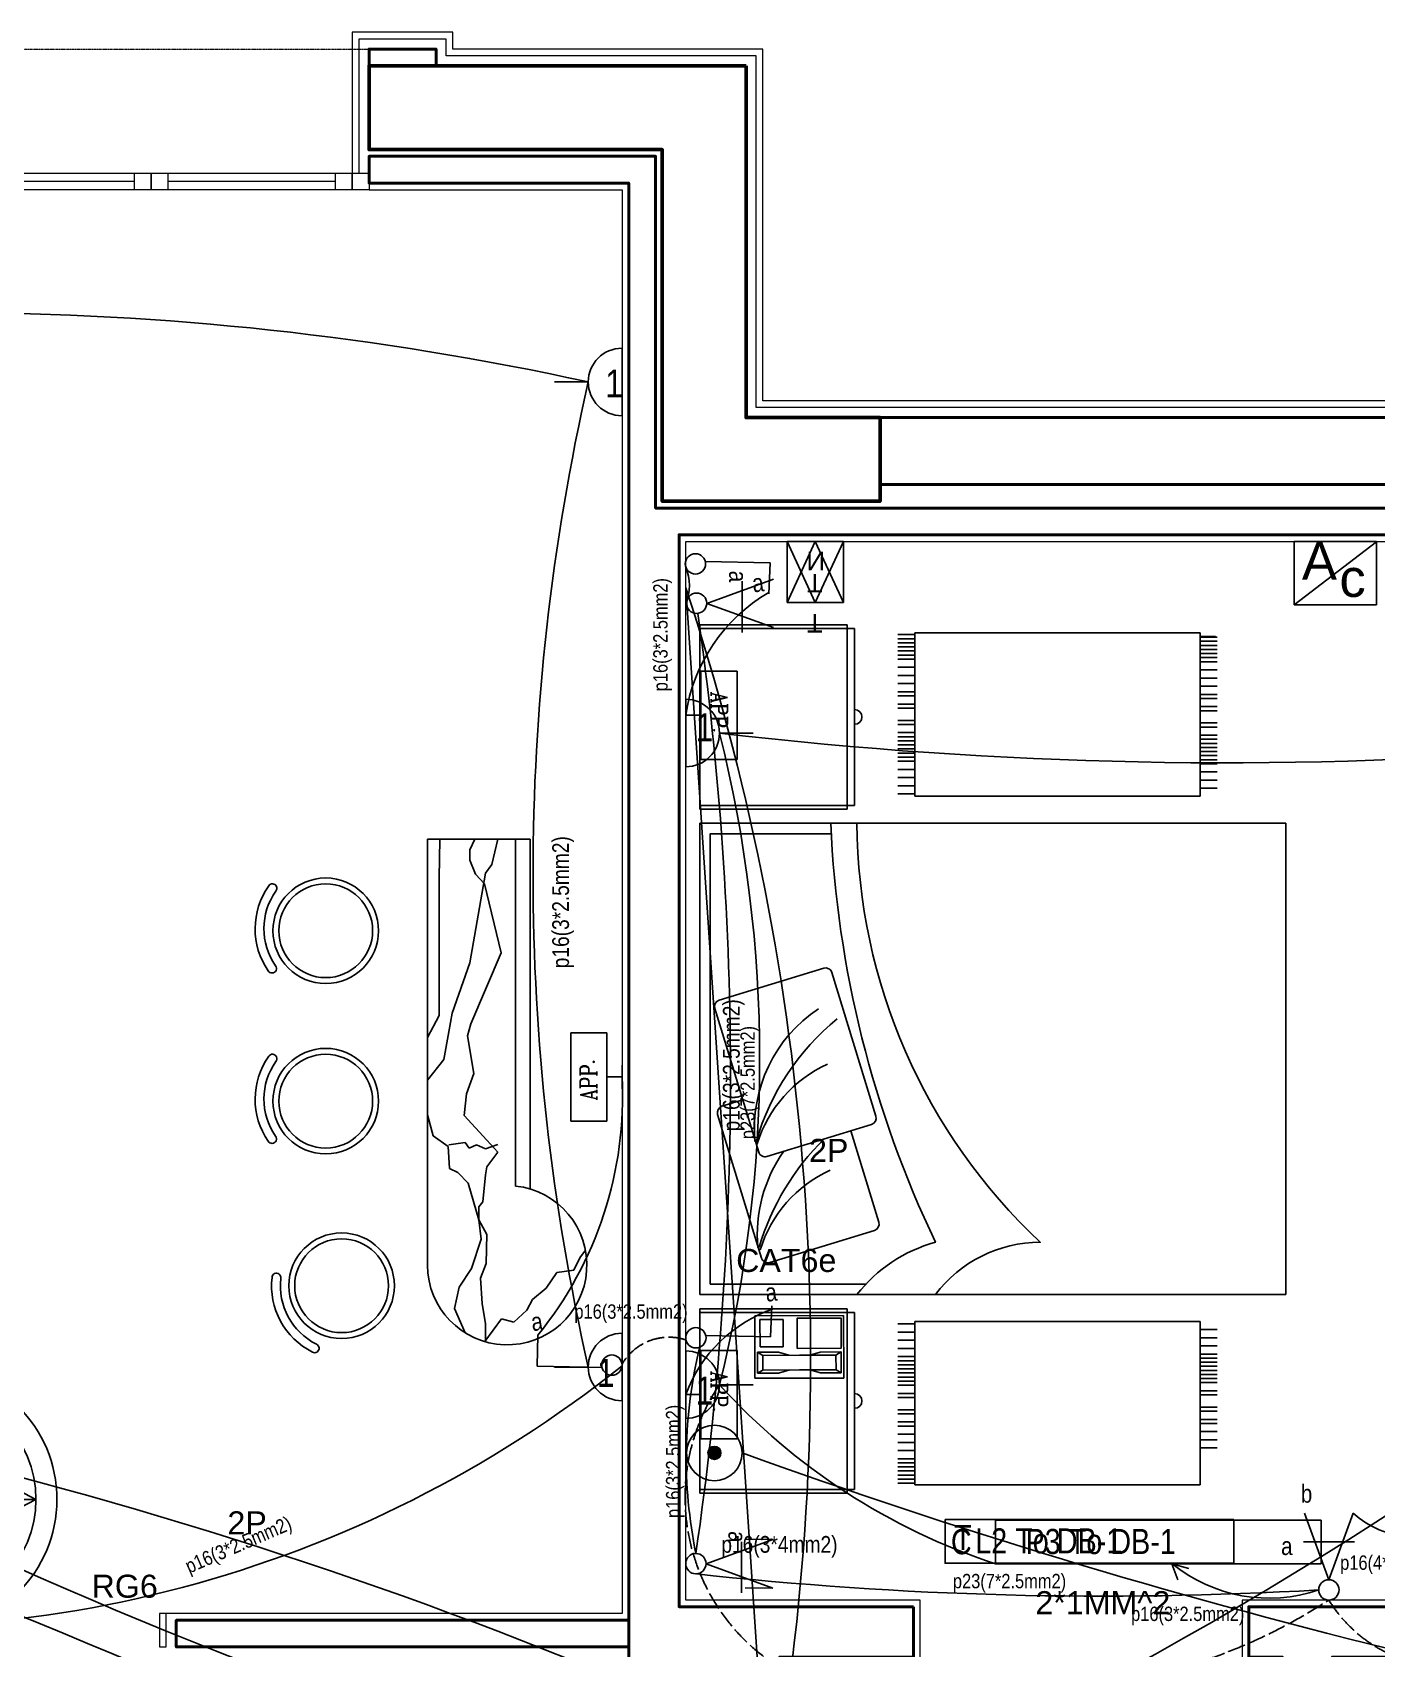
# Model space of a CAD drawing. Header units: inches. Extents: x 23642 to 146359, y -5490 to 33031.
# Drawn here: x 35380 to 39964, y 23675 to 29189 of the extents above; entities that cross this region are included whole.
import ezdxf
from ezdxf.enums import TextEntityAlignment as Align

# ---------------------------------------------------------------- set-up
doc = ezdxf.new("R2010")
doc.units = ezdxf.units.IN
doc.header["$LTSCALE"] = 5
doc.header["$MEASUREMENT"] = 0
doc.linetypes.add('ACAD_ISO02W100', pattern=[15, 12, -3])
doc.linetypes.add('Hidden (½x)', pattern=[0.1875, 0.125, -0.0625])
for name, color, linetype, lineweight in [('00-glass', 140, 'Continuous', 15), ('00-marble', 105, 'Continuous', 20), ('00-PLASTER', 103, 'Continuous', 15), ('00-structure', 7, 'Continuous', 50), ('00-wall15-20', 30, 'Continuous', 40), ('_hidden', 253, 'Hidden (½x)', 9)]:
    doc.layers.add(name, color=color, linetype=linetype, lineweight=lineweight)
for name, color, linetype in [('1lowpower', 4, 'Continuous'), ('2D', 7, 'Continuous'), ('Lighting', 3, 'Continuous'), ('LowPower', 4, 'Continuous'), ('Power', 2, 'Continuous')]:
    doc.layers.add(name, color=color, linetype=linetype)
doc.styles.add('ROMANC', font='romanc', dxfattribs={"height": 0.3})
doc.styles.add('ROMANS', font='')
doc.styles.get("Standard").update_dxf_attribs({"font": 'arial.ttf'})
doc.styles.get('ROMANS').set_extended_font_data('Arial Narrow')
doc.dimstyles.get("Standard").update_dxf_attribs({"dimtxt": 0.18, "dimasz": 0.18, "dimexe": 0.18, "dimexo": 0.0625, "dimgap": 0.09, "dimtad": 0, "dimtih": 1, "dimtoh": 1, "dimdec": 4, "dimzin": 0, "dimdsep": 46, "dimtxsty": 'Standard', "dimcen": 0.09, "dimadec": 0, "dimazin": 0, "dimtfac": 1, "dimtdec": 4, "dimtofl": 0, "dimtmove": 0, "dimatfit": 3, "dimfxl": 1, "dimtolj": 1, "dimtzin": 0, "dimarcsym": 0})

# ---------------------------------------------------------------- blocks, each defined once
blk = doc.blocks.new('rtert')
at = {"layer": 'Lighting'}
for p, q in [((-43692.4, 24985.5), (-43692.4, 25420.2)), ((-43692.4, 25420.2), (-43514.8, 25420.2)), ((-43514.8, 25420.2), (-43514.8, 24985.5)), ((-43767.5, 25202.8), (-43767.5, 25260.8)), ((-43767.5, 25202.8), (-43767.5, 25144.8)), ((-43692.4, 25202.8), (-43767.5, 25202.8)), ((-43514.8, 24985.5), (-43692.4, 24985.5))]:
    blk.add_line(p, q, dxfattribs=at)
at = {"layer": 'Lighting', "style": 'ROMANC', "width": 0.8}
blk.add_text('APP.', height=81.58, rotation=270, dxfattribs=at).set_placement((-43642.9, 25318.7))
blk = doc.blocks.new('*D52')
at = {"color": 0, "lineweight": -2, "transparency": 16777216}
for p, q in [((39494.2, 26490.9), (39654, 26490.9)), ((39653.8, 26490.7), (39653.8, 25687.1)), ((39653.8, 24883), (39653.8, 25686.7)), ((39494.2, 24882.8), (39654, 24882.8))]:
    blk.add_line(p, q, dxfattribs=at)
at = {"color": 0, "transparency": 16777216}
for points in [[(39653.8, 26490.7), (39653.8, 26490.7), (39653.8, 26490.9)], [(39653.8, 24883), (39653.8, 24883), (39653.8, 24882.8)]]:
    blk.add_solid(points, dxfattribs=at)
at = {"layer": 'Defpoints', "color": 0, "transparency": 16777216}
for p in [(39494.2, 26490.9), (39653.8, 26490.9), (39494.2, 24882.8)]:
    blk.add_point(p, dxfattribs=at)
at = {"color": 0, "transparency": 16777216, "insert": (39653.8, 25686.9), "char_height": 0.18, "attachment_point": 5}
blk.add_mtext('\\A1;1608.0560', dxfattribs=at)
blk = doc.blocks.new('TA139')
at = {"layer": '2D'}
for p, q in [((517.1, 951.1), (417, 758.8)), ((517.1, 639.9), (517.1, 951.1)), ((517.1, 951.1), (617.2, 758.8)), ((430.3, 603.9), (210.2, 824)), ((210.2, 824), (417, 758.8)), ((210.2, 824), (275.5, 617.2)), ((603.9, 603.9), (824, 824)), ((824, 824), (617.2, 758.8)), ((824, 824), (758.8, 617.2)), ((417, 758.8), (470.1, 630.5)), ((417, 758.8), (470.1, 630.5)), ((617.2, 758.8), (564.1, 630.5)), ((617.2, 758.8), (564.1, 630.5)), ((83.1, 517.1), (275.5, 617.2)), ((275.5, 617.2), (403.7, 564.1)), ((275.5, 617.2), (403.7, 564.1)), ((758.8, 617.2), (630.5, 564.1)), ((758.8, 617.2), (630.5, 564.1)), ((951.1, 517.1), (758.8, 617.2)), ((394.3, 517.1), (83.1, 517.1)), ((83.1, 517.1), (275.5, 417)), ((639.9, 517.1), (951.1, 517.1)), ((951.1, 517.1), (758.8, 417)), ((275.5, 417), (403.7, 470.1)), ((275.5, 417), (403.7, 470.1)), ((758.8, 417), (630.5, 470.1)), ((758.8, 417), (630.5, 470.1)), ((430.3, 430.3), (210.2, 210.2)), ((210.2, 210.2), (275.5, 417)), ((417, 275.5), (470.1, 403.7)), ((417, 275.5), (470.1, 403.7)), ((517.1, 394.3), (517.1, 83.1)), ((617.2, 275.5), (564.1, 403.7)), ((617.2, 275.5), (564.1, 403.7)), ((603.9, 430.3), (824, 210.2)), ((824, 210.2), (758.8, 417)), ((210.2, 210.2), (417, 275.5)), ((517.1, 83.1), (417, 275.5)), ((517.1, 83.1), (617.2, 275.5)), ((824, 210.2), (617.2, 275.5))]:
    blk.add_line(p, q, dxfattribs=at)
for radius in [517.1, 434, 122.8]:
    blk.add_circle((517.1, 517.1), radius, dxfattribs=at)
blk = doc.blocks.new('A$C557123C3')
at = {"layer": 'Power'}
for p, q in [((230.3, 230.3), (0, 230.3)), ((115.1, 115.1), (115.1, 0))]:
    blk.add_line(p, q, dxfattribs=at)
blk.add_arc((115.1, 230.3), 115.1, 180, 0, dxfattribs=at)
blk = doc.blocks.new('erewr')
at = {"layer": '1lowpower', "ltscale": 20}
for p, q in [((-178673.2, 14439.3), (-178650.5, 14462)), ((-178673.2, 14439.9), (-178651.1, 14462)), ((-178673.1, 14437.7), (-178648.9, 14461.9)), ((-178673.1, 14438.3), (-178649.5, 14461.9)), ((-178673.1, 14438.8), (-178650, 14461.9)), ((-178673.1, 14440.5), (-178651.7, 14461.9)), ((-178673.1, 14441.1), (-178652.3, 14461.9)), ((-178673.1, 14441.7), (-178652.9, 14461.9)), ((-178673, 14436.7), (-178647.9, 14461.8)), ((-178673, 14437.2), (-178648.4, 14461.8)), ((-178673, 14442.3), (-178653.5, 14461.8)), ((-178672.9, 14436.2), (-178647.4, 14461.7)), ((-178672.9, 14442.9), (-178654.1, 14461.7)), ((-178672.8, 14435.8), (-178647, 14461.6)), ((-178672.8, 14443.6), (-178654.8, 14461.6)), ((-178672.7, 14435.3), (-178646.5, 14461.5)), ((-178672.7, 14444.3), (-178655.5, 14461.5)), ((-178672.6, 14434.8), (-178646, 14461.4)), ((-178672.5, 14434.4), (-178645.6, 14461.3)), ((-178672.5, 14445), (-178656.2, 14461.3)), ((-178672.4, 14433.9), (-178645.1, 14461.2)), ((-178672.3, 14433.5), (-178644.7, 14461.1)), ((-178672.3, 14445.8), (-178657, 14461.1)), ((-178672.2, 14433.1), (-178644.3, 14461)), ((-178672.1, 14446.6), (-178657.8, 14460.9)), ((-178672, 14432.6), (-178643.9, 14460.8)), ((-178671.9, 14432.2), (-178643.4, 14460.7)), ((-178671.8, 14447.4), (-178658.6, 14460.6)), ((-178671.7, 14431.8), (-178643, 14460.5)), ((-178671.6, 14431.4), (-178642.6, 14460.4)), ((-178671.4, 14431), (-178642.2, 14460.2)), ((-178671.4, 14448.4), (-178659.6, 14460.2)), ((-178671.3, 14430.6), (-178641.8, 14460.1)), ((-178671.1, 14430.3), (-178641.5, 14459.9)), ((-178670.9, 14429.9), (-178641.1, 14459.7)), ((-178670.9, 14449.4), (-178660.6, 14459.7)), ((-178670.7, 14429.5), (-178640.7, 14459.5)), ((-178670.5, 14429.1), (-178640.3, 14459.3)), ((-178670.3, 14428.8), (-178640, 14459.1)), ((-178670.3, 14450.5), (-178661.7, 14459.1)), ((-178670.1, 14428.4), (-178639.6, 14458.9)), ((-178669.9, 14428.1), (-178639.3, 14458.7)), ((-178669.7, 14427.7), (-178638.9, 14458.5)), ((-178669.5, 14427.4), (-178638.6, 14458.3)), ((-178669.4, 14452), (-178663.2, 14458.2)), ((-178669.3, 14427.1), (-178638.3, 14458.1)), ((-178669, 14426.7), (-178637.9, 14457.8)), ((-178668.8, 14426.4), (-178637.6, 14457.6)), ((-178668.6, 14426.1), (-178637.3, 14457.4)), ((-178668.3, 14425.8), (-178637, 14457.1)), ((-178668.1, 14425.5), (-178636.7, 14456.9)), ((-178667.8, 14425.2), (-178636.4, 14456.6)), ((-178667.6, 14424.9), (-178636.1, 14456.4)), ((-178667.6, 14454.3), (-178665.5, 14456.4)), ((-178667.3, 14424.6), (-178635.8, 14456.1)), ((-178667, 14424.3), (-178635.5, 14455.8)), ((-178666.8, 14424), (-178635.2, 14455.6)), ((-178666.5, 14423.7), (-178634.9, 14455.3)), ((-178666.2, 14423.4), (-178634.6, 14455)), ((-178665.9, 14423.2), (-178634.4, 14454.7)), ((-178665.6, 14422.9), (-178634.1, 14454.4)), ((-178665.3, 14422.6), (-178633.8, 14454.1)), ((-178665, 14422.4), (-178633.6, 14453.8)), ((-178664.7, 14422.1), (-178633.3, 14453.5)), ((-178664.4, 14421.9), (-178633.1, 14453.2)), ((-178664.1, 14421.7), (-178632.9, 14452.9)), ((-178663.7, 14421.4), (-178632.6, 14452.5)), ((-178663.4, 14421.2), (-178632.4, 14452.2)), ((-178663.1, 14421), (-178632.2, 14451.9)), ((-178662.7, 14420.8), (-178632, 14451.5)), ((-178662.4, 14420.5), (-178631.7, 14451.2)), ((-178662, 14420.3), (-178631.5, 14450.8)), ((-178661.7, 14420.1), (-178631.3, 14450.5)), ((-178661.3, 14419.9), (-178631.1, 14450.1)), ((-178661, 14419.7), (-178630.9, 14449.8)), ((-178660.6, 14419.6), (-178630.8, 14449.4)), ((-178660.2, 14419.4), (-178630.6, 14449)), ((-178659.8, 14419.2), (-178630.4, 14448.6)), ((-178659.4, 14419), (-178630.2, 14448.2)), ((-178659, 14418.9), (-178630.1, 14447.8)), ((-178658.6, 14418.7), (-178629.9, 14447.4)), ((-178658.2, 14418.6), (-178629.8, 14447)), ((-178657.8, 14418.4), (-178629.6, 14446.6)), ((-178657.4, 14418.3), (-178629.5, 14446.2)), ((-178656.9, 14418.2), (-178629.4, 14445.7)), ((-178656.5, 14418.1), (-178629.3, 14445.3)), ((-178656.1, 14417.9), (-178629.1, 14444.9)), ((-178655.6, 14417.8), (-178629, 14444.4)), ((-178655.1, 14417.7), (-178628.9, 14443.9)), ((-178654.7, 14417.7), (-178628.9, 14443.5)), ((-178654.2, 14417.6), (-178628.8, 14443)), ((-178653.7, 14417.5), (-178628.7, 14442.5)), ((-178653.2, 14417.5), (-178628.7, 14442)), ((-178652.7, 14417.4), (-178628.6, 14441.5)), ((-178652.2, 14417.4), (-178628.6, 14441)), ((-178651.6, 14417.3), (-178628.5, 14440.4)), ((-178651.1, 14417.3), (-178628.5, 14439.9)), ((-178650.5, 14417.3), (-178628.5, 14439.3)), ((-178650, 14417.3), (-178628.5, 14438.8)), ((-178649.4, 14417.4), (-178628.6, 14438.2)), ((-178648.8, 14417.4), (-178628.6, 14437.6)), ((-178648.1, 14417.5), (-178628.7, 14436.9)), ((-178647.5, 14417.6), (-178628.8, 14436.3)), ((-178646.8, 14417.7), (-178628.9, 14435.6)), ((-178646.1, 14417.8), (-178629, 14434.9)), ((-178645.4, 14418), (-178629.2, 14434.2)), ((-178644.6, 14418.2), (-178629.4, 14433.4)), ((-178643.8, 14418.5), (-178629.7, 14432.6)), ((-178643, 14418.8), (-178630, 14431.8)), ((-178642, 14419.1), (-178630.3, 14430.8)), ((-178641, 14419.6), (-178630.8, 14429.8)), ((-178639.8, 14420.3), (-178631.5, 14428.6)), ((-178638.3, 14421.2), (-178632.4, 14427.1)), ((-178635.4, 14423.5), (-178634.7, 14424.2))]:
    blk.add_line(p, q, dxfattribs=at)
for radius in [94.7, 22.3]:
    blk.add_circle((-178650.8, 14439.6), radius, dxfattribs=at)
blk = doc.blocks.new('weqwe')
at = {"layer": '1lowpower', "ltscale": 20}
for p, q in [((-120659.7, 30238), (-120755.9, 30446.3)), ((-120755.9, 30446.3), (-120563.4, 30446.3)), ((-120563.4, 30446.3), (-120659.7, 30238))]:
    blk.add_line(p, q, dxfattribs=at)
for p in [(-120661.2, 30516.7), (-120661.2, 30380)]:
    blk.add_text('T', height=63.1, dxfattribs=at).set_placement(p, align=Align.MIDDLE)
blk = doc.blocks.new('tytry')
at = {"layer": '1lowpower', "ltscale": 20}
for p, q in [((-173475.5, 23705.3), (-173571.8, 23913.6)), ((-173571.8, 23913.6), (-173379.3, 23913.6)), ((-173571.8, 23913.6), (-173571.8, 23705.3)), ((-173379.3, 23913.6), (-173475.5, 23705.3)), ((-173379.3, 23913.6), (-173379.3, 23705.3)), ((-173475.5, 23705.3), (-173571.8, 23705.3)), ((-173475.5, 23705.3), (-173379.3, 23705.3))]:
    blk.add_line(p, q, dxfattribs=at)
blk.add_text('N', height=63.1, dxfattribs=at).set_placement((-173477.1, 23847.3), align=Align.MIDDLE)

msp = doc.modelspace()

# ---------------------------------------------------------------- linework, layer by layer
at = {"linetype": 'Continuous'}
for p, q in [((38158.57509, 27168.11679), (37655.5011, 27168.11679)), ((37655.5011, 27168.11679), (37655.5011, 26539.2743)), ((38183.72879, 27155.53994), (37655.5011, 27155.53994)), ((38158.57509, 26539.2743), (38158.57509, 27168.11679)), ((38183.72879, 26551.85115), (38183.72879, 27155.53994)), ((38330.85592, 27134.33089, -817.38258), (38388.85344, 27134.33089, -817.38258)), ((38388.85344, 27140.26766, -817.38258), (38388.85344, 26582.96135, -817.38258)), ((38388.85344, 27140.26766, -817.38258), (39361.92567, 27140.26766, -817.38258)), ((39361.92567, 27140.26766, -817.38258), (39361.92567, 26582.96135, -817.38258)), ((38330.85592, 27120.39824, -817.38258), (38388.85344, 27120.39824, -817.38258)), ((38330.85592, 27120.39824, -817.38258), (38388.85344, 27120.39824, -817.38258)), ((38330.85592, 27106.46558, -817.38258), (38388.85344, 27106.46558, -817.38258)), ((38330.85592, 27092.53292, -817.38258), (38388.85344, 27092.53292, -817.38258)), ((38330.85592, 27078.60026, -817.38258), (38388.85344, 27078.60026, -817.38258)), ((39361.92567, 27127.70064, -817.38258), (39414.8399, 27127.70064, -817.38258)), ((39361.92567, 27127.70064, -817.38258), (39414.8399, 27127.70064, -817.38258)), ((39361.92567, 27127.70064, -817.38258), (39414.8399, 27127.70064, -817.38258)), ((39361.9748, 27125.56002, -817.38258), (39419.97232, 27125.56002, -817.38258)), ((39361.9748, 27111.62736, -817.38258), (39419.97232, 27111.62736, -817.38258)), ((39361.9748, 27111.62736, -817.38258), (39419.97232, 27111.62736, -817.38258)), ((39361.9748, 27097.69471, -817.38258), (39419.97232, 27097.69471, -817.38258)), ((39361.9748, 27083.76205, -817.38258), (39419.97232, 27083.76205, -817.38258)), ((38330.85592, 27064.6676, -817.38258), (38388.85344, 27064.6676, -817.38258)), ((38330.85592, 27050.73495, -817.38258), (38388.85344, 27050.73495, -817.38258)), ((38330.85592, 27022.86963, -817.38258), (38388.85344, 27022.86963, -817.38258)), ((39361.9748, 27069.82939, -817.38258), (39419.97232, 27069.82939, -817.38258)), ((39361.9748, 27055.89673, -817.38258), (39419.97232, 27055.89673, -817.38258)), ((39361.9748, 27041.96408, -817.38258), (39419.97232, 27041.96408, -817.38258)), ((38330.85592, 26995.00432, -817.38258), (38388.85344, 26995.00432, -817.38258)), ((38330.85592, 26967.139, -817.38258), (38388.85344, 26967.139, -817.38258)), ((38330.85592, 26967.139, -817.38258), (38388.85344, 26967.139, -817.38258)), ((39361.9748, 27014.09876, -817.38258), (39419.97232, 27014.09876, -817.38258)), ((39361.9748, 26986.23345, -817.38258), (39419.97232, 26986.23345, -817.38258)), ((38330.85592, 26939.27369, -817.38258), (38388.85344, 26939.27369, -817.38258)), ((38330.85592, 26925.34103, -817.38258), (38388.85344, 26925.34103, -817.38258)), ((39361.9748, 26958.36813, -817.38258), (39419.97232, 26958.36813, -817.38258)), ((39361.9748, 26958.36813, -817.38258), (39419.97232, 26958.36813, -817.38258)), ((39361.9748, 26930.50282, -817.38258), (39419.97232, 26930.50282, -817.38258)), ((39361.9748, 26916.57016, -817.38258), (39419.97232, 26916.57016, -817.38258)), ((38330.85592, 26897.47571, -817.38258), (38388.85344, 26897.47571, -817.38258)), ((38330.85592, 26883.54306, -817.38258), (38388.85344, 26883.54306, -817.38258)), ((39361.9748, 26888.70484, -817.38258), (39419.97232, 26888.70484, -817.38258)), ((39361.9748, 26874.77219, -817.38258), (39419.97232, 26874.77219, -817.38258)), ((38330.85592, 26841.74508, -817.38258), (38388.85344, 26841.74508, -817.38258)), ((38330.85592, 26827.81243, -817.38258), (38388.85344, 26827.81243, -817.38258)), ((38330.85592, 26799.94711, -817.38258), (38388.85344, 26799.94711, -817.38258)), ((39361.9748, 26832.97421, -817.38258), (39419.97232, 26832.97421, -817.38258)), ((39361.9748, 26819.04156, -817.38258), (39419.97232, 26819.04156, -817.38258)), ((38330.85592, 26786.01445, -817.38258), (38388.85344, 26786.01445, -817.38258)), ((38330.85592, 26772.0818, -817.38258), (38388.85344, 26772.0818, -817.38258)), ((38330.85592, 26758.14914, -817.38258), (38388.85344, 26758.14914, -817.38258)), ((39361.9748, 26791.17624, -817.38258), (39419.97232, 26791.17624, -817.38258)), ((39361.9748, 26777.24358, -817.38258), (39419.97232, 26777.24358, -817.38258)), ((39361.9748, 26763.31093, -817.38258), (39419.97232, 26763.31093, -817.38258)), ((39361.9748, 26749.37827, -817.38258), (39419.97232, 26749.37827, -817.38258)), ((38330.85592, 26744.21648, -817.38258), (38388.85344, 26744.21648, -817.38258)), ((38330.85592, 26730.28382, -817.38258), (38388.85344, 26730.28382, -817.38258)), ((38330.85592, 26716.35117, -817.38258), (38388.85344, 26716.35117, -817.38258)), ((38330.85592, 26702.41851, -817.38258), (38388.85344, 26702.41851, -817.38258)), ((39361.9748, 26735.44561, -817.38258), (39419.97232, 26735.44561, -817.38258)), ((39361.9748, 26721.51295, -817.38258), (39419.97232, 26721.51295, -817.38258)), ((39361.9748, 26707.58029, -817.38258), (39419.97232, 26707.58029, -817.38258)), ((39361.9748, 26693.64764, -817.38258), (39419.97232, 26693.64764, -817.38258)), ((38330.85592, 26674.55319, -817.38258), (38388.85344, 26674.55319, -817.38258)), ((38330.85592, 26646.68788, -817.38258), (38388.85344, 26646.68788, -817.38258)), ((39361.9748, 26665.78232, -817.38258), (39419.97232, 26665.78232, -817.38258)), ((39361.9748, 26637.91701, -817.38258), (39419.97232, 26637.91701, -817.38258)), ((38330.85592, 26618.82256, -817.38258), (38388.85344, 26618.82256, -817.38258)), ((38330.85592, 26590.95725, -817.38258), (38388.85344, 26590.95725, -817.38258)), ((38388.85344, 26582.96135, -817.38258), (39361.92567, 26582.96135, -817.38258)), ((39361.9748, 26610.05169, -817.38258), (39419.97232, 26610.05169, -817.38258)), ((37655.5011, 26551.85115), (38183.72879, 26551.85115)), ((37655.5011, 26539.2743), (38158.57509, 26539.2743)), ((38102.18332, 26490.89702), (37655.5011, 26490.89702)), ((37655.5011, 26490.89702), (37655.5011, 24882.84103)), ((38102.18332, 26490.89702), (39494.18385, 26490.89702)), ((37721.52856, 25886.97056), (38078.44552, 25996.18778)), ((38106.33937, 25981.36522), (38256.31942, 25491.23715)), ((37706.70601, 25859.07671), (37856.68606, 25368.94864)), ((37731.39254, 25525.14867), (37802.25337, 25546.83221)), ((37716.56999, 25497.25482), (37866.55004, 25007.12674)), ((37884.57991, 25354.12608), (38241.49687, 25463.3433)), ((38170.63604, 25441.65976), (38266.1834, 25129.41525)), ((37894.44389, 24992.30419), (38251.36085, 25101.5214)), ((37655.5011, 24882.84103), (38191.51976, 24882.84103)), ((38191.51976, 24882.84103), (39494.18385, 24882.84103)), ((37655.5011, 24834.46375), (38158.52478, 24834.46375)), ((37655.5011, 24205.68415), (37655.5011, 24834.46375)), ((37655.5011, 24821.88816), (38183.67597, 24821.88816)), ((38158.52478, 24834.46375), (38158.52478, 24205.68415)), ((38183.67597, 24821.88816), (38183.67597, 24218.25974)), ((38146.38699, 24811.91612), (37843.20361, 24810.76624)), ((37843.20361, 24810.76624), (37843.97724, 24597.46059)), ((38147.19868, 24597.90432), (38146.38699, 24811.91612)), ((38330.85592, 24782.78081, -817.38258), (38388.85344, 24782.78081, -817.38258)), ((38388.85344, 24790.7767, -817.38258), (39361.92567, 24790.7767, -817.38258)), ((38388.85344, 24233.4704, -817.38258), (38388.85344, 24790.7767, -817.38258)), ((39361.92567, 24233.4704, -817.38258), (39361.92567, 24790.7767, -817.38258)), ((39361.9748, 24763.68636, -817.38258), (39419.97232, 24763.68636, -817.38258)), ((38330.85592, 24754.91549, -817.38258), (38388.85344, 24754.91549, -817.38258)), ((38330.85592, 24727.05018, -817.38258), (38388.85344, 24727.05018, -817.38258)), ((39361.9748, 24735.82105, -817.38258), (39419.97232, 24735.82105, -817.38258)), ((39361.9748, 24707.95573, -817.38258), (39419.97232, 24707.95573, -817.38258)), ((37852.59425, 24685.95984), (37923.93152, 24686.2304)), ((37852.86481, 24614.62257), (37852.59425, 24685.95984)), ((37852.59425, 24685.95984), (37870.46915, 24675.32689)), ((37995.30937, 24675.80037), (37870.46915, 24675.32689)), ((37870.65854, 24625.3908), (37870.46915, 24675.32689)), ((37923.93152, 24686.2304), (37959.64073, 24675.66509)), ((37995.30937, 24675.80037), (38120.14958, 24676.27385)), ((38066.60605, 24686.77152), (38030.978, 24675.93565)), ((38137.94332, 24687.04208), (38066.60605, 24686.77152)), ((38137.94332, 24687.04208), (38120.14958, 24676.27385)), ((38120.33898, 24626.33776), (38120.14958, 24676.27385)), ((38138.21388, 24615.70481), (38137.94332, 24687.04208)), ((38330.85592, 24699.18486, -817.38258), (38388.85344, 24699.18486, -817.38258)), ((38330.85592, 24671.31955, -817.38258), (38388.85344, 24671.31955, -817.38258)), ((38330.85592, 24657.38689, -817.38258), (38388.85344, 24657.38689, -817.38258)), ((39361.9748, 24680.09042, -817.38258), (39419.97232, 24680.09042, -817.38258)), ((39361.9748, 24666.15776, -817.38258), (39419.97232, 24666.15776, -817.38258)), ((39361.9748, 24652.2251, -817.38258), (39419.97232, 24652.2251, -817.38258)), ((37843.97724, 24597.46059), (38147.19868, 24597.90432)), ((37852.59425, 24614.62257), (37924.61003, 24614.34944)), ((37870.65854, 24625.3908), (37852.86481, 24614.62257)), ((37995.49876, 24625.86428), (37870.65854, 24625.3908)), ((37924.61003, 24614.34944), (37963.1134, 24625.74146)), ((37995.49876, 24625.86428), (38120.33898, 24626.33776)), ((38066.87661, 24615.43425), (38031.16739, 24625.99956)), ((38138.21388, 24615.70481), (38066.87661, 24615.43425)), ((38120.33898, 24626.33776), (38138.21388, 24615.70481)), ((38330.85592, 24643.45423, -817.38258), (38388.85344, 24643.45423, -817.38258)), ((38330.85592, 24629.52157, -817.38258), (38388.85344, 24629.52157, -817.38258)), ((38330.85592, 24615.58892, -817.38258), (38388.85344, 24615.58892, -817.38258)), ((38330.85592, 24601.65626, -817.38258), (38388.85344, 24601.65626, -817.38258)), ((39361.9748, 24638.29244, -817.38258), (39419.97232, 24638.29244, -817.38258)), ((39361.9748, 24624.35979, -817.38258), (39419.97232, 24624.35979, -817.38258)), ((39361.9748, 24610.42713, -817.38258), (39419.97232, 24610.42713, -817.38258)), ((39361.9748, 24596.49447, -817.38258), (39419.97232, 24596.49447, -817.38258)), ((38330.85592, 24587.7236, -817.38258), (38388.85344, 24587.7236, -817.38258)), ((38330.85592, 24573.79094, -817.38258), (38388.85344, 24573.79094, -817.38258)), ((38330.85592, 24545.92563, -817.38258), (38388.85344, 24545.92563, -817.38258)), ((39361.9748, 24582.56181, -817.38258), (39419.97232, 24582.56181, -817.38258)), ((39361.9748, 24554.6965, -817.38258), (39419.97232, 24554.6965, -817.38258)), ((39361.9748, 24540.76384, -817.38258), (39419.97232, 24540.76384, -817.38258)), ((38330.85592, 24531.99297, -817.38258), (38388.85344, 24531.99297, -817.38258)), ((38330.85592, 24490.195, -817.38258), (38388.85344, 24490.195, -817.38258)), ((39361.9748, 24498.96587, -817.38258), (39419.97232, 24498.96587, -817.38258)), ((39361.9748, 24485.03321, -817.38258), (39419.97232, 24485.03321, -817.38258)), ((38330.85592, 24476.26234, -817.38258), (38388.85344, 24476.26234, -817.38258)), ((38330.85592, 24448.39702, -817.38258), (38388.85344, 24448.39702, -817.38258)), ((38330.85592, 24434.46437, -817.38258), (38388.85344, 24434.46437, -817.38258)), ((39361.9748, 24457.1679, -817.38258), (39419.97232, 24457.1679, -817.38258)), ((39361.9748, 24443.23524, -817.38258), (39419.97232, 24443.23524, -817.38258)), ((38330.85592, 24406.59905, -817.38258), (38388.85344, 24406.59905, -817.38258)), ((38330.85592, 24406.59905, -817.38258), (38388.85344, 24406.59905, -817.38258)), ((38330.85592, 24378.73374, -817.38258), (38388.85344, 24378.73374, -817.38258)), ((39361.9748, 24415.36992, -817.38258), (39419.97232, 24415.36992, -817.38258)), ((39361.9748, 24415.36992, -817.38258), (39419.97232, 24415.36992, -817.38258)), ((39361.9748, 24387.50461, -817.38258), (39419.97232, 24387.50461, -817.38258)), ((38330.85592, 24350.86842, -817.38258), (38388.85344, 24350.86842, -817.38258)), ((38330.85592, 24323.00311, -817.38258), (38388.85344, 24323.00311, -817.38258)), ((39361.9748, 24359.63929, -817.38258), (39419.97232, 24359.63929, -817.38258)), ((38330.85592, 24309.07045, -817.38258), (38388.85344, 24309.07045, -817.38258)), ((38330.85592, 24295.13779, -817.38258), (38388.85344, 24295.13779, -817.38258)), ((38330.85592, 24281.20513, -817.38258), (38388.85344, 24281.20513, -817.38258)), ((38330.85592, 24267.27248, -817.38258), (38388.85344, 24267.27248, -817.38258)), ((38183.67597, 24218.25974), (37655.5011, 24218.25974)), ((38330.85592, 24253.33982, -817.38258), (38388.85344, 24253.33982, -817.38258)), ((38330.85592, 24253.33982, -817.38258), (38388.85344, 24253.33982, -817.38258)), ((38330.85592, 24239.40716, -817.38258), (38388.85344, 24239.40716, -817.38258)), ((38388.85344, 24233.4704, -817.38258), (39361.92567, 24233.4704, -817.38258)), ((38158.52478, 24205.68415), (37655.5011, 24205.68415))]:
    msp.add_line(p, q, dxfattribs=at)
for p, q in [((36727.455, 24983.08805), (36727.455, 26436.56191)), ((37076.93111, 26436.56191), (36727.455, 26436.56191)), ((36766.43606, 26303.42191), (36769.19606, 26436.56191)), ((36871.79606, 26400.50191), (36888.41606, 26436.56191)), ((36946.67606, 26350.58191), (36967.455, 26436.56191)), ((37027.455, 25253.17918), (37027.455, 26436.56191)), ((37076.93111, 25243.25975), (37076.93111, 26436.56191)), ((36871.79606, 26364.44191), (36871.79606, 26400.50191)), ((36891.23606, 26317.28191), (36871.79606, 26364.44191)), ((36766.43606, 25834.61945), (36766.43606, 26303.42191)), ((36871.79606, 26014.72283), (36924.47606, 26320.04191)), ((36921.71606, 26283.98191), (36891.23606, 26317.28191)), ((36924.47606, 26320.04191), (36946.67606, 26350.58191)), ((36978.36392, 26048.50426), (36921.71606, 26283.98191)), ((36874.55606, 25806.89945), (36978.36392, 26048.50426)), ((36810.77606, 25842.95945), (36871.79606, 26014.72283)), ((36727.455, 25759.72858), (36766.43606, 25834.61945)), ((36799.73606, 25779.17945), (36810.77606, 25842.95945)), ((36863.45606, 25765.25945), (36874.55606, 25806.89945)), ((36783.05606, 25684.79945), (36799.73606, 25779.17945)), ((36885.65606, 25637.63945), (36863.45606, 25765.25945)), ((36727.455, 25613.99221), (36783.05606, 25684.79945)), ((37586.27099, 25647.60537), (37585.23203, 25647.60537)), ((37585.23203, 25647.60537), (37585.23203, 25646.28935)), ((37586.27099, 25647.57074), (37585.23203, 25647.57074)), ((37586.27099, 25647.29368), (37585.23203, 25647.29368)), ((37585.31828, 25647.09394), (37585.23203, 25647.29368)), ((37586.27099, 25646.28935), (37585.23203, 25646.28935)), ((37585.26666, 25647.53611), (37585.26666, 25647.32832)), ((37585.73419, 25647.32832), (37585.26666, 25647.32832)), ((37585.58898, 25647.24542), (37585.31828, 25647.09394)), ((37586.07903, 25646.99426), (37585.4948, 25647.29368)), ((37585.73419, 25647.53611), (37585.73419, 25647.32832)), ((37585.76883, 25647.53611), (37585.76883, 25647.32832)), ((37586.23636, 25647.53611), (37585.76883, 25647.53611)), ((37586.23636, 25647.32832), (37585.76883, 25647.32832)), ((37586.27099, 25647.29368), (37586.07903, 25646.99426)), ((37586.23636, 25647.53611), (37586.23636, 25647.32832)), ((37586.27099, 25647.60537), (37586.27099, 25646.28935)), ((36860.69606, 25568.27945), (36885.65606, 25637.63945)), ((36852.41606, 25493.33945), (36860.69606, 25568.27945)), ((36747.05606, 25423.97945), (36727.455, 25496.15945)), ((36930.05606, 25410.11945), (36852.41606, 25493.33945)), ((36797.48682, 25388.03998), (36747.05606, 25423.97945)), ((36802.49606, 25313.03945), (36797.48682, 25388.03998)), ((36799.73606, 25393.49945), (36855.17606, 25401.77945)), ((36855.17606, 25401.77945), (36869.03606, 25382.39945)), ((36869.03606, 25382.39945), (36893.99606, 25393.49945)), ((36893.99606, 25393.49945), (36924.47606, 25379.57945)), ((36924.47606, 25379.57945), (36967.455, 25395.22097)), ((36967.455, 25368.47945), (36930.05606, 25410.11945)), ((36930.05606, 25318.55945), (36967.455, 25368.47945)), ((36830.21606, 25299.11945), (36802.49606, 25313.03945)), ((36924.47606, 25290.83945), (36930.05606, 25318.55945)), ((36866.27606, 25263.05945), (36830.21606, 25299.11945)), ((36902.27606, 25138.19945), (36866.27606, 25263.05945)), ((36916.13606, 25199.27945), (36924.47606, 25290.83945)), ((36902.27606, 25182.59945), (36916.13606, 25199.27945)), ((36902.27606, 25138.19945), (36902.27606, 25182.59945)), ((36930.05606, 25088.27945), (36902.27606, 25138.19945)), ((36910.61606, 25071.59945), (36902.27606, 25138.19945)), ((36877.31606, 24971.69945), (36910.61606, 25071.59945)), ((36927.23606, 24988.37945), (36930.05606, 25088.27945)), ((37246.13606, 25007.81945), (37265.62429, 25034.93431)), ((36907.85606, 24938.45945), (36927.23606, 24988.37945)), ((37226.69606, 24966.17945), (37246.13606, 25007.81945)), ((36835.73606, 24907.91945), (36877.31606, 24971.69945)), ((36913.37606, 24852.41945), (36907.85606, 24938.45945)), ((37132.43606, 24905.15945), (37168.49606, 24957.83945)), ((37168.49606, 24957.83945), (37226.69606, 24966.17945)), ((36819.11606, 24835.79945), (36835.73606, 24907.91945)), ((37085.27606, 24866.27945), (37132.43606, 24905.15945)), ((36855.51082, 24752.52998), (36819.11606, 24835.79945)), ((36924.47606, 24783.05945), (36913.37606, 24852.41945)), ((37021.55606, 24788.57945), (37065.89606, 24830.21945)), ((37065.89606, 24830.21945), (37085.27606, 24866.27945)), ((36922.75207, 24722.44001), (36979.91606, 24799.67945)), ((36924.47606, 24724.76945), (36924.47606, 24783.05945)), ((36979.91606, 24799.67945), (37021.55606, 24788.57945))]:
    msp.add_line(p, q)
for points in [[(38191.51976, 24882.84103, -0.1622776602), (38459.52909, 25061.51392, -0.1006644078), (38102.18332, 26490.89702, -0.1006644078)], [(38459.52909, 24882.84103, -0.2360679775), (38816.87487, 25061.51392, -0.205257702), (38191.51976, 26490.89702, -0.205257702)]]:
    msp.add_lwpolyline(points, format="xyb", dxfattribs=at)
msp.add_lwpolyline([(38103.94165, 26455.16244), (37691.23568, 26455.16244), (37691.23568, 24918.57561), (38222.0617, 24918.57561)], dxfattribs=at)
for points in [[(37584.88571, 25647.25905), (37585.23203, 25647.25905), (37585.23203, 25647.60537), (37584.88571, 25647.60537)], [(37586.61731, 25647.25905), (37586.27099, 25647.25905), (37586.27099, 25647.60537), (37586.61731, 25647.60537)]]:
    msp.add_lwpolyline(points, close=True)
for points in [[(37861.44038, 24704.71969), (37939.91174, 24705.01731), (37939.56001, 24797.75576), (37861.08866, 24797.45814)], [(37988.08806, 24698.95793), (38137.89597, 24699.5261), (38137.50366, 24802.96514), (37987.69575, 24802.39697)]]:
    msp.add_lwpolyline(points, close=True, dxfattribs=at)
for centre, radius in [((36380.066, 26124.16218), 180), ((36380.066, 26124.16218), 160), ((36380.066, 25542.84641), 180), ((36380.066, 25542.84641), 160), ((36434.29611, 24913.10071), 180), ((36434.29611, 24913.10071), 160)]:
    msp.add_circle(centre, radius)
for centre, radius, start, end in [((38183.72879, 26853.69555), 25.1537, 270, 90), ((38084.98116, 25974.82957), 22.33579, 17.01420298, 107.01420298), ((37728.06421, 25865.61236), 22.33579, 107.01420298, 197.01420298), ((38333.36112, 25449.46175), 491.48404, 123.78007172, 185.16051423), ((38662.08158, 25169.22449), 847.27561, 129.40233086, 163.71889094), ((38270.78148, 25269.39318), 437.97701, 114.22086798, 163.06905818), ((37737.92819, 25503.79046), 22.33579, 107.01420298, 197.01420298), ((38234.96122, 25484.7015), 22.33579, 287.01420298, 17.01420298), ((38343.2251, 25087.63985), 491.48404, 144.68510591, 185.16051423), ((37878.04426, 25375.48428), 22.33579, 197.01420298, 287.01420298), ((38671.94556, 24807.40259), 847.27561, 134.27274332, 163.71889094), ((38280.64546, 24907.57128), 437.97701, 114.22086798, 163.06905818), ((38244.8252, 25122.87961), 22.33579, 287.01420298, 17.01420298), ((37887.90825, 25013.66239), 22.33579, 197.01420298, 287.01420298), ((38183.67597, 24520.07395), 25.15118, 270, 90)]:
    msp.add_arc(centre, radius, start, end, dxfattribs=at)
for centre, radius, start, end in [((36392.10006, 26130.9402), 252.81881, 144.69424973, 214.61596379), ((36392.10006, 26130.9402), 222.81881, 144.69424973, 214.61596379), ((36198.59852, 26269.20062), 15.03325, 320.88275989, 148.50573975), ((36196.94806, 25995.01932), 15.03325, 210.80447325, 38.4274532), ((36198.59852, 25687.88485), 15.03325, 320.88275989, 148.50573975), ((36392.10006, 25549.62443), 252.81881, 144.69424973, 214.61596379), ((36392.10006, 25549.62443), 222.81881, 144.69424973, 214.61596379), ((36196.94806, 25413.70355), 15.03325, 210.80447325, 38.4274532), ((36999.03704, 24983.08805), 271.58203, 180.00000001, 83.99365384), ((36448.10412, 24912.78639), 252.81881, 173.4698226, 243.39153624), ((36211.94191, 24940.82553), 15.03325, 349.65833196, 177.28131169), ((36448.10412, 24912.78639), 222.81881, 173.4698226, 243.39153624), ((36342.48066, 24699.70784), 15.03325, 239.58004598, 67.20302597)]:
    msp.add_arc(centre, radius, start, end)
at = {"layer": '00-glass'}
for points in [[(36470.6, 28652.00364), (33727.74285, 28652.00364), (33727.74285, 28709.1465), (36470.6, 28709.1465), (36470.6, 28652.00364)], [(35784.88571, 28652.00364), (35727.74285, 28652.00364), (35727.74285, 28709.1465), (35784.88571, 28709.1465)], [(35842.02857, 28652.00364), (35784.88571, 28652.00364), (35784.88571, 28709.1465), (35842.02857, 28709.1465)], [(36470.6, 28652.00364), (36413.45714, 28652.00364), (36413.45714, 28709.1465), (36470.6, 28709.1465)], [(36470.6, 28709.1465), (36527.74285, 28709.1465), (36527.74285, 28652.00364), (36470.6, 28652.00364)]]:
    msp.add_lwpolyline(points, close=True, dxfattribs=at)
for points in [[(35727.74285, 28680.57507), (35156.31428, 28680.57507)], [(36413.45714, 28680.57507), (35842.02857, 28680.57507)]]:
    msp.add_lwpolyline(points, dxfattribs=at)
at = {"layer": '00-marble', "transparency": 33554687}
for points in [[(40384.88571, 27509.1465), (40384.88571, 27989.1465), (40042.02857, 27989.1465), (40042.02857, 27932.00364), (37870.6, 27932.00364), (37870.6, 29132.00364), (36813.45714, 29132.00364), (36813.45714, 29189.1465), (36470.6, 29189.1465), (36470.6, 28709.1465)], [(40362.02857, 27509.1465), (40362.02857, 27966.28935), (40064.88571, 27966.28935), (40064.88571, 27909.1465), (37847.74285, 27909.1465), (37847.74285, 29109.1465), (36790.6, 29109.1465), (36790.6, 29166.28935), (36493.45714, 29166.28935), (36493.45714, 28709.1465)]]:
    msp.add_lwpolyline(points, dxfattribs=at)
at = {"layer": '00-marble'}
msp.add_lwpolyline([(35813.45714, 23680.57507), (35836.31428, 23680.57507), (35836.31428, 23794.86078), (35813.45714, 23794.86078)], close=True, dxfattribs=at)
at = {"layer": '00-PLASTER', "transparency": 33554687}
for points in [[(36527.74285, 28652.00364), (37390.6, 28652.00364), (37390.6, 23794.86078), (35836.31428, 23794.86078)], [(38384.88571, 20897.71793), (37950.6, 20897.71793), (37950.6, 23623.43221), (38407.74285, 23623.43221), (38407.74285, 23840.57507), (37607.74285, 23840.57507), (37607.74285, 27452.00364), (40327.74285, 27452.00364)], [(43733.45714, 24160.57507), (43733.45714, 23840.57507), (39504.88571, 23840.57507), (39504.88571, 23623.43221), (39619.17142, 23623.43221), (39619.17142, 23074.86078)]]:
    msp.add_lwpolyline(points, dxfattribs=at)
at = {"layer": '00-structure'}
msp.add_lwpolyline([(37813.45714, 29074.86078), (36527.74285, 29074.86078), (36527.74285, 28789.1465), (37527.74285, 28789.1465), (37527.74285, 27589.1465), (37813.45714, 27589.1465), (38270.6, 27589.1465), (38270.6, 27874.86078), (37813.45714, 27874.86078)], close=True, dxfattribs=at)
at = {"layer": '00-wall15-20'}
for points in [[(36756.31428, 29132.00364), (36527.74285, 29132.00364), (36527.74285, 29074.86078), (36756.31428, 29074.86078), (36756.31428, 29132.00364)], [(36756.31428, 29074.86078), (36527.74285, 29074.86078), (36527.74285, 29132.00364), (36756.31428, 29132.00364)], [(36756.31428, 29132.00364), (36527.74285, 29132.00364), (36527.74285, 29074.86078), (36756.31428, 29074.86078), (36756.31428, 29132.00364)], [(36756.31428, 29074.86078), (36527.74285, 29074.86078), (36527.74285, 29132.00364), (36756.31428, 29132.00364)], [(38270.6, 27874.86078), (40099.17142, 27874.86078), (40099.17142, 27932.00364), (40327.74285, 27932.00364), (40327.74285, 27589.1465), (40213.45714, 27589.1465), (40213.45714, 27646.28935), (38270.6, 27646.28935)]]:
    msp.add_lwpolyline(points, close=True, dxfattribs=at)
for points in [[(38384.88571, 23817.71793), (38384.88571, 23646.28935), (37927.74285, 23646.28935), (37927.74285, 21817.71793), (37756.31428, 21817.71793), (37756.31428, 23532.00364), (36213.45714, 23532.00364), (36213.45714, 23360.57507), (35870.6, 23360.57507), (35870.6, 23623.43221), (35870.6, 23623.43221), (35870.6, 23623.43221), (37413.45714, 23623.43221), (37413.45714, 28674.86078), (36527.74285, 28674.86078), (36527.74285, 28766.28935), (37504.88571, 28766.28935), (37504.88571, 27566.28935), (40327.74285, 27566.28935), (40327.74285, 27474.86078), (37584.88571, 27474.86078), (37584.88571, 23817.71793), (38384.88571, 23817.71793)], [(42487.74285, 23646.28935), (39813.45714, 23646.28935), (39813.45714, 23074.86078), (39642.02857, 23074.86078), (39642.02857, 23646.28935), (39527.74285, 23646.28935), (39527.74285, 23817.71793), (43756.31428, 23817.71793), (43756.31428, 24160.57507), (43847.74285, 24160.57507), (43847.74285, 22874.86078), (43756.31428, 22874.86078), (43756.31428, 23486.28935), (43527.74285, 23486.28935), (43527.74285, 23646.28935), (42887.74285, 23646.28935), (42887.74285, 23486.28935), (42659.17142, 23486.28935), (42659.17142, 23189.1465), (42487.74285, 23189.1465), (42487.74285, 23646.28935)], [(37413.45714, 23680.57507), (35870.6, 23680.57507), (35870.6, 23772.00364), (37413.45714, 23772.00364)]]:
    msp.add_lwpolyline(points, dxfattribs=at)
at = {"layer": '_hidden'}
msp.add_lwpolyline([(33670.6, 29132.00364), (36527.74285, 29132.00364)], dxfattribs=at)
at = {"layer": 'Lighting'}
for p, q in [((37674.43757, 27383.9849), (37895.37443, 27379.21652)), ((37895.37443, 27379.21652), (37890.80953, 27273.5114)), ((37679.55184, 27241.09902), (37907.3201, 27323.99988)), ((37800.36909, 27316.25042), (37800.36909, 27142.02587)), ((37679.55184, 27241.09902), (37907.3201, 27158.19815)), ((37897.03104, 24738.82381), (37901.59593, 24844.52892)), ((37101.39879, 24638.81679), (37103.68177, 24744.5958)), ((37676.09417, 24743.59219), (37897.03104, 24738.82381)), ((37322.33566, 24634.04841), (37101.39879, 24638.81679)), ((39801.26482, 23909.92105), (39718.36395, 24137.6893)), ((39801.26482, 23909.92105), (39884.16568, 24137.6893)), ((37677.08883, 23964.66989), (37904.85709, 24047.57076)), ((37904.85709, 24047.57076), (37810.82844, 24048.35803)), ((37797.90608, 24039.8213), (37797.90608, 23865.59675)), ((39714.15254, 24038.8919), (39888.37709, 24038.8919)), ((37677.08883, 23964.66989), (37904.85709, 23881.76903)), ((39265.93841, 23964.83468), (39323.72319, 23948.19925)), ((39265.93841, 23964.83468), (39285.91461, 23910.17981)), ((37904.85709, 23881.76903), (37810.82844, 23882.5563))]:
    msp.add_line(p, q, dxfattribs=at)
for points in [[(37891.00605, 27278.06198, 0.2287607745), (37607.74285, 26859.32827)], [(37642.41633, 23999.60295, 0.0714112489), (37649.23555, 27206.95986)], [(37103.68177, 24744.5958, 0.1859236534), (37390.6, 25625.21671)], [(37907.01294, 24834.46375, 0.2265826171), (37607.74285, 24541.82795)], [(39884.16568, 24137.6893, 0.352530689), (40272.45294, 24111.12941)]]:
    msp.add_lwpolyline(points, format="xyb", dxfattribs=at)
msp.add_lwpolyline([(38492.10254, 24115.38892), (39476.91078, 24115.38892), (39476.91078, 23966.57204), (38492.10254, 23966.57204)], close=True, dxfattribs=at)
for centre in [(37640.75972, 27375.73551), (37644.87934, 27241.3586), (37642.41633, 24735.34279), (37356.0135, 24642.29781), (37642.41633, 23964.92948), (39801.00523, 23875.24854)]:
    msp.add_circle(centre, 34.67347, dxfattribs=at)
for centre, radius, start, end in [((37450.55819, 27300.70493), 169.88136, 338.75043761, 22.29219837), ((39227.77867, 24322.05809), 1617.82294, 166.37242968, 191.49686008), ((34840.26837, 27833.76264), 4087.21321, 261.1818535, 308.60722371), ((39597.21286, 24372.04469), 524.79292, 230.86531954, 288.79955512), ((39032.11441, 36560.52328), 12706.50503, 263.687344125, 273.312555265)]:
    msp.add_arc(centre, radius, start, end, dxfattribs=at)
at = {"layer": 'Lighting', "linetype": 'ACAD_ISO02W100'}
for centre, radius, start, end in [((37550.73263, 24552.89157), 184.60999, 71.77194391, 150.15909811), ((38758.556, 25446.45918), 1914.56631, 253.30194526, 302.98935573), ((40211.63858, 24093.748), 482.40676, 211.6555989, 266.99710974)]:
    msp.add_arc(centre, radius, start, end, dxfattribs=at)
at = {"layer": 'LowPower'}
for points in [[(37927.74285, 23329.76059, 0.1204991365), (37607.74285, 27294.35416)], [(37927.74285, 23027.49468, 0.1270390458), (43421.72343, 27268.93791)], [(37927.74285, 23027.49468, -0.0827822961), (32590.6, 25471.01266)], [(37927.74285, 23329.76059, 0.0870427321), (32585.07598, 24736.06686)], [(37927.36249, 22564.34124, 0.0542920159), (32590.6, 24738.61963)], [(37800.18922, 24342.721, 0.0527150614), (42263.25646, 23242.77146)]]:
    msp.add_lwpolyline(points, format="xyb", dxfattribs=at)
msp.add_lwpolyline([(37927.23182, 22505.82065), (37607.74285, 27294.35416)], dxfattribs=at)
at = {"layer": 'Power'}
for p, q in [((39683.18278, 27236.19962), (39683.18278, 27452.00364)), ((39683.18278, 27452.00364), (39964.10064, 27452.00364)), ((39963.64768, 27451.10625), (39683.18278, 27236.19962)), ((39964.10064, 27452.00364), (39964.10064, 27236.19962)), ((39964.10064, 27236.19962), (39683.18278, 27236.19962)), ((38663.78489, 24113.40495), (39775.38338, 24113.40495)), ((38663.78489, 23964.58808), (38663.78489, 24113.40495)), ((39775.38338, 23964.58808), (39775.38338, 24113.40495)), ((39775.38338, 23964.58808), (38663.78489, 23964.58808))]:
    msp.add_line(p, q, dxfattribs=at)
for points in [[(34204.22265, 23909.99843, -0.1779844629), (32922.8805, 27996.35985, -0.1084012699), (37275.46235, 27996.35985, 0.1120476141), (37275.46235, 24635.06006)], [(37722.96748, 24575.43514, 0.1232219031), (37722.96748, 26798.66672, 0.0975004292), (43392.27102, 27234.86078, -0.1342478494), (41918.51497, 23955.71271)]]:
    msp.add_lwpolyline(points, format="xyb", dxfattribs=at)
at = {"layer": 'Power', "linetype": 'ACAD_ISO02W100'}
msp.add_arc((38291.62912, 24191.67958), 686.03522, 145.98695509, 264.96216518, dxfattribs=at)
at = {"layer": 'Power'}
msp.add_arc((39347.78839, 26048.01988), 2192.84037, 222.18620268, 251.82467313, dxfattribs=at)

# ---------------------------------------------------------------- block references
for name, p, xscale, yscale, zscale in [('rtert', (67922.91229, 9402.83355), 0.6926406926408061, 0.6926406926408061, 0.6926406926408061), ('rtert', (67922.91229, 7085.33323), 0.6926406926408061, 0.6926406926408061, 0.6926406926408061), ('TA139', (34573.55038, 23739.10123), 0.860534599921984, 0.860534599921984, 0.860534599921984)]:
    msp.add_blockref(name, p, dxfattribs=dict(xscale=xscale, yscale=yscale, zscale=zscale))
at = {"xscale": 0.6926406926408061, "yscale": 0.6926406926408061, "zscale": 0.6926406926408061, "rotation": 180}
msp.add_blockref('rtert', (7075.43056, 43081.71143), dxfattribs=at)
at = {"layer": 'LowPower', "xscale": -1, "rotation": 180}
msp.add_blockref('weqwe', (158709.26381, 57689.81778), dxfattribs=at)
at = {"layer": 'LowPower', "xscale": -1}
msp.add_blockref('tytry', (-135425.93602, 3538.23862), dxfattribs=at)
at = {"layer": 'LowPower'}
msp.add_blockref('erewr', (216356.35455, 9903.07472), dxfattribs=at)
at = {"layer": 'Power', "xscale": -1}
for p, rotation in [((37160.32454, 27881.2224), 270.0000000000123), ((37838.10529, 24690.57258), 90.00000000003925)]:
    msp.add_blockref('A$C557123C3', p, dxfattribs=dict(at, rotation=rotation))
at = {"layer": 'Power'}
for p, rotation in [((37838.10529, 26683.52928), 89.99999999996076), ((37160.32454, 24750.87325), 270)]:
    msp.add_blockref('A$C557123C3', p, dxfattribs=dict(at, rotation=rotation))

# ---------------------------------------------------------------- texts
at = {"layer": 'Lighting', "style": 'ROMANS'}
for s, height, rotation, p in [('p16(3*2.5mm2)', 48.9220092, 90, (37545.99575, 26941.06102)), ('a', 61.15251, 270, (37755.81562, 27352.26596)), ('a', 61.15251, 7.38769822, (37838.62454, 27278.06198)), ('p23(7*2.5mm2)', 48.9220092, 90, (37843.23954, 25412.89125)), ('a', 61.15251, 7.38769822, (37883.4673, 24858.02673)), ('a', 61.15251, 8.62409477, (37085.26611, 24757.69929)), ('p16(3*2.5mm2)', 48.9220092, 90, (37589.40725, 24120.68134)), ('p16(3*2.5mm2)', 48.9220092, 23.35966146, (35914.50192, 23930.76677)), ('a', 61.15251, 270, (37753.35261, 24075.83684))]:
    msp.add_text(s, height=height, rotation=rotation, dxfattribs=at).set_placement(p)
for s, height, p in [('p16(3*2.5mm2)', 48.9220092, (37228.07444, 24800.56852)), ('b', 61.15251, (39705.5297, 24172.95111)), ('C', 85.66789, (38512.16442, 23997.04298)), ('T', 85.66789, (38523.13261, 24011.43251)), ('L2 To DB-1', 85.66789, (38594.96896, 23999.67118)), ('a', 61.15251, (39638.17007, 23994.33843)), ('p16(4*2.5mm2)', 48.9220092, (39839.57607, 23943.9206)), ('p23(7*2.5mm2)', 48.9220092, (38518.96405, 23880.99071)), ('p16(3*2.5mm2)', 48.9220092, (39126.62944, 23769.23875))]:
    msp.add_text(s, height=height, dxfattribs=at).set_placement(p)
at = {"layer": 'LowPower', "ltscale": 20, "transparency": 33554687}
for s, p in [('2P', (38095.51982, 25375.48028)), ('CAT6e', (37950.64548, 24999.30187)), ('2P', (36111.98199, 24104.78086)), ('RG6', (35694.55104, 23888.01115)), ('2*1MM^ 2', (39030.33729, 23832.35606))]:
    msp.add_text(s, height=78.610717, dxfattribs=at).set_placement(p, align=Align.MIDDLE)
at = {"layer": 'Power', "style": 'ROMANS'}
for s, height, rotation, p in [('1', 95.18654, 360, (37333.3064, 27943.57356)), ('p16(3*2.5mm2)', 57.1119265, 90, (37209.68344, 25995.9561)), ('p16(3*2.5mm2)', 57.1119265, 90, (37791.89129, 25439.54216))]:
    msp.add_text(s, height=height, rotation=rotation, dxfattribs=at).set_placement(p)
at = {"layer": 'Power'}
for s, p in [('A', (39709.03891, 27321.71398)), ('c', (39837.09629, 27263.03601))]:
    msp.add_text(s, height=128.50183, dxfattribs=at).set_placement(p)
at = {"layer": 'Power', "style": 'ROMANS'}
for s, height, p in [('1', 95.18654, (37641.31371, 26770.7179)), ('1', 95.18654, (37304.97779, 24568.1085)), ('1', 95.18654, (37641.31371, 24507.80783)), ('p16(3*4mm2)', 57.1119265, (37729.29138, 24002.12456)), ('P3 To DB-1', 85.66789, (38766.64951, 23997.68734))]:
    msp.add_text(s, height=height, dxfattribs=at).set_placement(p)

# ---------------------------------------------------------------- dimensions: what is measured, and where the dimension line sits
dim = msp.add_linear_dim(base=(39653.81972, 26490.89702), p1=(39494.18385, 24882.84103), p2=(39494.18385, 26490.89702), angle=90, dimstyle='Standard')
dim.commit()
dim.dimension.update_dxf_attribs({"geometry": '*D52', "text_midpoint": (39653.81972, 25686.86903)})

doc.saveas('drawing.dxf')
